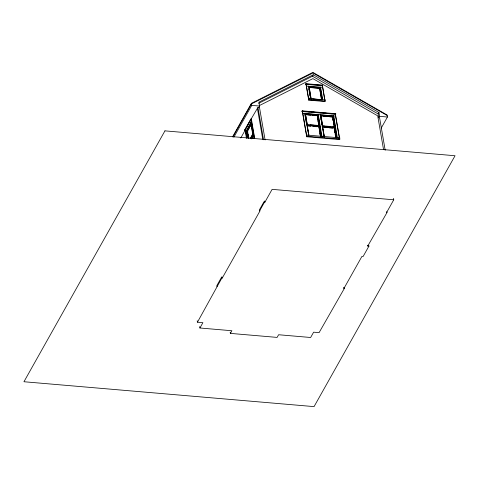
<?xml version="1.0" encoding="UTF-8"?>
<svg xmlns="http://www.w3.org/2000/svg" width="479" height="479" viewBox="0 0 479 479"><rect width="100%" height="100%" fill="white"/><g stroke="black" fill="none" stroke-linecap="round" stroke-linejoin="round"><path stroke-width="0.72" d="M232.782 136.479L251.403 103.344L312.889 72.383L387.08 114.978L387.433 117.008L381.224 128.055M232.866 136.988L251.487 103.847L312.991 72.982L387.17 115.487M233.86 137.21L251.75 105.374L251.403 103.344M246.44 138.491L245.32 130.348L244.637 130.48L244.577 130.138L257.953 107.422L258.738 107.488L259.552 106.039L258.882 102.177L313.302 74.772L378.967 112.475L379.631 116.337L378.817 117.786L379.602 117.858L385.188 150.202M244.637 130.48L250.888 118.906M245.026 130.324L251.475 118.96M240.793 137.958L245.158 130.192L244.577 130.138M247.894 137.922L246.655 130.737L250.912 123.151M248.29 138.174L247.038 130.929L251.116 123.684L252.619 132.378M251.068 124.312L247.332 130.953L248.583 138.197M247.877 132.426L247.625 130.977L249.325 127.959M250.002 126.749L251.361 124.336M250.152 138.659L252.864 133.827M251.463 136.874L252.816 134.455M250.768 138.443L253.253 134.018M251.487 138.808L253.181 135.785M251.774 138.832L253.134 136.413M322.499 86.938L322.301 85.813L322.744 85.136L305.877 83.687L305.674 84.053L305.734 84.388L322.403 85.627L324.918 100.171M305.734 84.388L305.877 83.687M306.321 86.106L322.696 87.322L324.816 100.356L325.055 99.931L308.775 98.536L308.536 98.955M258.732 103.29L312.488 76.221L313.302 74.772M309.189 87.334L311.111 98.955L309.189 87.334L319.619 88.232L321.607 99.728L318.559 99.596M338.126 138.096L339.557 138.221L335.408 114.212L302.069 111.541L302.219 110.841L335.743 113.715L335.306 114.391L339.455 138.401L339.761 137.856L306.817 135.036L306.512 135.575M302.069 111.541L302.219 110.841M325.055 99.931L325.019 101.536L308.745 100.141L308.775 98.536M302.656 113.254L335.599 116.08M321.535 99.848L319.619 88.232M322.379 99.758L320.283 87.621L320.553 87.136L322.774 99.991M305.392 114.726L305.596 114.361L317.29 115.367L319.044 125.516L316.02 125.444M322.744 85.136L322.595 85.837M307.243 124.69L305.596 114.361M264.001 201.731L259.462 209.802L259.636 210.82L260.025 210.85L222.286 278.006L221.897 277.97L197.444 322.211L202.898 322.678L199.911 327.995L231.884 330.738L230.393 333.39L277.107 337.402L278.604 334.743L310.637 337.491L313.625 332.175L319.086 332.642L344.317 288.472L344.144 287.454M259.636 210.82L264.522 202.12L264.348 201.108L264.737 201.138L264.911 202.156L264.522 202.12M264.911 202.156L272.108 189.355L393.75 199.785L393.504 198.372M317.086 115.732L317.29 115.367M321.481 136.719L318.158 114.397L322.014 136.719M339.761 137.856L339.659 139.587L306.716 136.76L306.817 135.036M320.792 116.05L320.996 115.684L332.689 116.69L334.24 127.198M318.751 126.917L319.738 126.618M320.996 115.684L322.648 126.013L324.84 126.199M322.457 127.234L322.66 126.869L324.415 137.018M332.689 116.69L332.486 117.05L329.564 116.798M336.881 138.042L333.558 115.714L337.414 138.036M335.743 113.715L335.599 114.415M334.15 128.234L335.138 127.941M378.817 117.786L378.153 113.924L378.967 112.475M344.317 288.472L343.928 288.436L361.914 256.433L363.088 256.528L368.92 246.146L368.794 245.386L367.621 245.284L367.752 246.044L368.92 246.146M367.752 246.044L386.948 212.622L386.769 211.604M393.75 199.785L386.553 212.586L386.948 212.622M259.893 105.308L312.901 78.616L377.709 115.828L383.499 149.334M305.937 84.029L322.798 85.472M320.283 87.621L308.29 86.591L308.566 86.106L310.787 98.961M309.123 87.453L319.553 88.352M311.176 98.836L321.607 99.728M310.069 98.902L308.638 98.776L306.129 84.232M313.344 99.147L316.326 99.404M308.979 99.716L325.259 101.117M251.75 105.374L259.552 106.039M379.631 116.337L387.433 117.008M302.273 111.176L335.803 114.056M302.015 111.2L304.249 111.391M307.973 111.715L309.464 111.841M313.188 112.158L315.421 112.349M319.152 112.673L320.643 112.799M325.109 113.182L326.6 113.307M330.324 113.631L331.815 113.757M304.698 113.619L317.954 114.756M320.098 114.942L333.354 116.08M305.967 114.11L307.44 114.236M311.859 114.613L313.332 114.738M322.84 115.559L324.313 115.684M327.995 115.996L330.205 116.187M307.584 114.912L310.506 115.164M312.703 115.355L315.625 115.607M323.714 116.295L326.642 116.547M250.948 119.247L251.535 119.295M307.344 124.51L319.044 125.516M322.75 125.833L334.444 126.833M310.17 124.941L313.823 125.253M327.031 126.39L330.69 126.701M332.881 126.887L334.342 127.013L332.588 116.87L320.894 115.864L322.523 125.288M306.686 125.121L319.942 126.258M322.086 126.438L335.342 127.576M251.72 121.169L245.613 132.036M307.057 125.911L310.709 126.222M312.907 126.414L316.559 126.725M323.918 127.36L327.576 127.671M329.037 127.797L332.689 128.109M246.655 130.737L246.068 130.683L247.314 137.886M247.038 130.929L247.625 130.977M307.021 136.216L339.964 139.042M312.488 76.221L378.153 113.924M333.15 116.439L333.402 117.882M333.647 119.325L333.899 120.768M334.15 122.211L334.893 126.54M335.066 129.061L335.312 130.498M335.563 131.941L335.809 133.378M336.06 134.815L336.306 136.252M332.863 119.223L333.115 120.672M334.36 127.875L336.108 138.018M335.881 137.473L334.258 128.055L322.559 127.049L324.187 136.473M334.276 128.959L334.905 132.581M335.156 134.03L335.408 135.485M320.301 114.577L324.157 136.898M320.223 115.661L320.469 117.098M320.72 118.535L320.966 119.972M321.589 123.564L321.834 125.001M317.876 115.84L318.499 119.451M318.745 120.894L318.996 122.337M319.248 123.78L319.493 125.223M319.786 128.462L321.277 137.084M318.942 125.696L317.188 115.547L305.494 114.547L307.123 123.965M317.463 117.906L317.715 119.355M317.966 120.804L318.212 122.253M318.954 126.552L320.583 135.976M320.481 136.156L318.852 126.731L307.261 125.546L308.889 134.97M319.882 133.437L320.128 134.886M343.754 287.424L343.928 288.436M308.662 88.735L308.907 90.16M309.159 91.591L309.404 93.016M309.65 94.447L309.895 95.872M310.141 97.303L310.392 98.728M306.027 84.418L308.745 100.141M307.284 126.456L308.787 135.15M304.901 113.26L308.757 135.581M304.824 114.337L306.56 124.402M302.465 111.385L306.614 135.395M302.363 111.565L306.716 136.76M259.295 106.296L265.103 139.904M257.953 107.422L263.546 139.772M257.415 108.392L262.749 139.269M251.433 119.475L254.708 138.449M251.14 119.451L254.415 138.425M250.685 122.474L253.421 138.311M248.128 133.875L248.379 135.323M248.625 136.778L248.876 138.227M245.32 130.348L245.517 131.474M245.739 132.761L245.984 134.198M246.236 135.641L246.481 137.078M245.158 130.192L245.218 130.528M222.112 276.994L222.286 278.006M221.897 277.97L221.717 276.958L216.831 285.652L217.011 286.67M230.171 332.127L230.393 333.39M199.677 326.624L199.911 327.995M197.192 320.75L197.444 322.211M164.944 130.863L23.95 381.739L314.056 406.617L455.05 155.741L164.944 130.863"/></g></svg>
